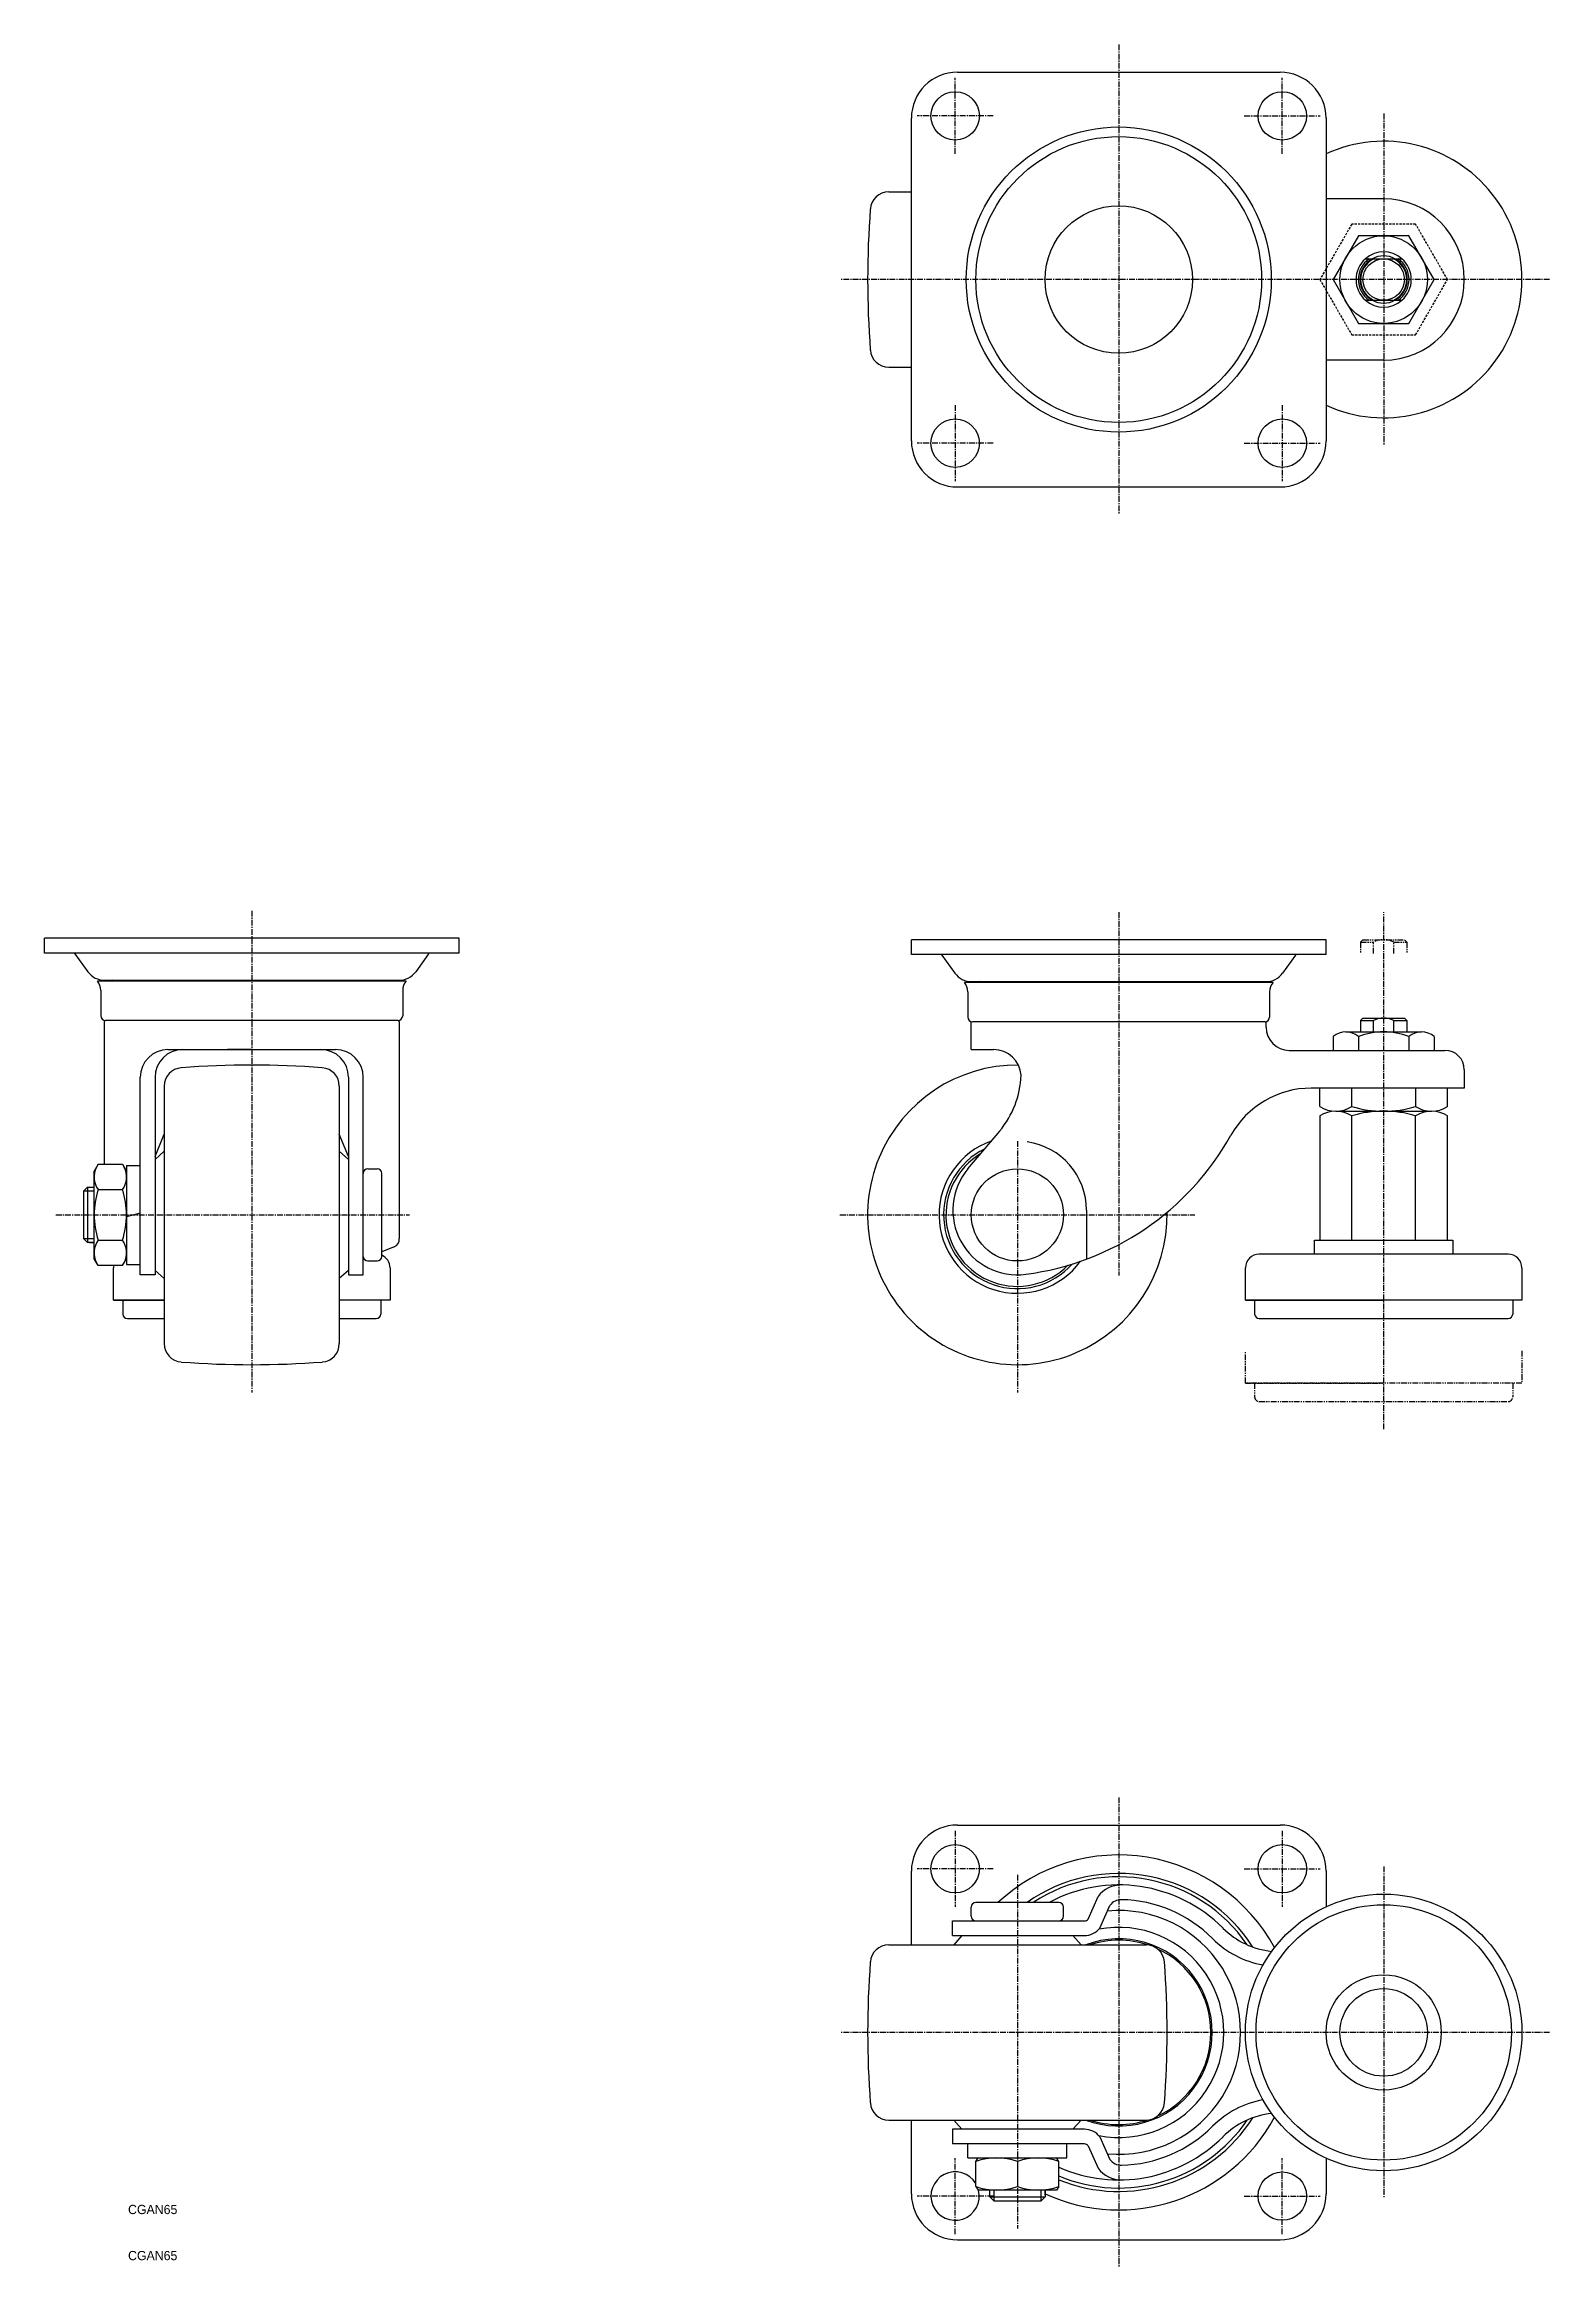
# Model space of a CAD drawing. Extents: x -8 to 319, y 8 to 491.
import ezdxf

# ---------------------------------------------------------------- set-up
doc = ezdxf.new("R2010")
doc.units = 0
for name, pattern in [('CENTER', [2, 1.25, -0.25, 0.25, -0.25]), ('DASHED', [0.75, 0.5, -0.25]), ('PHANTOM', [2.5, 1.25, -0.25, 0.25, -0.25, 0.25, -0.25])]:
    doc.linetypes.add(name, pattern=pattern)
doc.layers.get('0').update_dxf_attribs({"linetype": 'CONTINUOUS'})
doc.layers.add('CENTER', color=1, linetype='CENTER')

msp = doc.modelspace()

# ---------------------------------------------------------------- linework, layer by layer
at = {"color": 7, "linetype": 'CONTINUOUS'}
for p, q in [((190.01, 484.69), (260.01, 484.69)), ((180.01, 404.69), (180.01, 474.69)), ((270.01, 474.69), (270.01, 404.69)), ((175.09, 458.69), (180.01, 458.69)), ((282.51, 457.19), (270.01, 457.19)), ((278.54, 444.19), (286.48, 444.19)), ((278.54, 435.19), (286.48, 435.19)), ((175.09, 420.69), (180.01, 420.69)), ((282.51, 422.19), (270.01, 422.19)), ((190.01, 394.69), (260.01, 394.69)), ((81.85, 296.77), (-8.15, 296.77)), ((-8.15, 293.57), (-8.15, 296.77)), ((81.85, 293.57), (81.85, 296.77)), ((270.01, 296.47), (180.01, 296.47)), ((180.01, 293.27), (180.01, 296.47)), ((270.01, 293.27), (270.01, 296.47)), ((81.85, 293.57), (-8.15, 293.57)), ((-1.53, 293.4), (1.28, 289.53)), ((75.23, 293.4), (72.43, 289.53)), ((270.01, 293.27), (180.01, 293.27)), ((186.63, 293.1), (189.44, 289.23)), ((263.39, 293.1), (260.58, 289.23)), ((70.35, 287.47), (3.35, 287.47)), ((4.1, 285.48), (4.1, 279.97)), ((4.92, 287.67), (68.78, 287.67)), ((6.77, 287.67), (6.51, 287.47)), ((66.94, 287.67), (67.2, 287.47)), ((69.6, 285.48), (69.6, 279.97)), ((258.51, 287.17), (191.51, 287.17)), ((192.26, 285.18), (192.26, 279.67)), ((192.87, 287.37), (256.94, 287.37)), ((194.93, 287.37), (194.67, 287.17)), ((253.81, 287.17), (253.51, 287.17)), ((255.09, 287.37), (255.35, 287.17)), ((257.76, 285.17), (257.76, 279.67)), ((4.85, 278.63), (4.85, 247.74)), ((68.6, 278.97), (5.1, 278.97)), ((68.85, 278.63), (68.85, 231.68)), ((193.01, 272.63), (193.01, 278.63)), ((193.01, 272.63), (193.01, 278.63)), ((256.76, 278.67), (193.26, 278.67)), ((257.01, 277.47), (257.01, 278.63)), ((271.54, 275.47), (271.54, 272.47)), ((274.28, 276.47), (290.74, 276.47)), ((277.03, 275.47), (277.03, 272.47)), ((277.51, 278.97), (278.01, 279.47)), ((277.51, 278.97), (280.33, 278.97)), ((277.51, 278.97), (277.51, 276.47)), ((278.01, 279.47), (287.01, 279.47)), ((280.33, 276.47), (280.33, 278.97)), ((284.69, 276.47), (284.69, 278.97)), ((284.69, 278.97), (287.51, 278.97)), ((287.01, 279.47), (287.51, 278.97)), ((287.51, 278.97), (287.51, 276.47)), ((288, 275.47), (288, 272.47)), ((293.48, 275.47), (293.48, 272.47)), ((18.65, 272.63), (55.05, 272.63)), ((36.85, 272.63), (31.6, 272.63)), ((36.85, 272.63), (42.11, 272.63)), ((193.01, 272.63), (197.84, 272.63)), ((262.01, 272.47), (295.81, 272.47)), ((12.65, 223.77), (12.65, 266.63)), ((15.85, 266.63), (15.85, 223.77)), ((57.85, 266.63), (57.85, 223.77)), ((61.05, 223.77), (61.05, 266.63)), ((300.01, 268.27), (300.01, 264.27)), ((17.85, 264.7), (17.85, 208.85)), ((55.85, 264.7), (55.85, 208.85)), ((300.01, 264.27), (266.8, 264.27)), ((268.65, 260.27), (268.65, 264.27)), ((275.58, 260.27), (275.58, 264.27)), ((289.44, 264.27), (289.44, 260.27)), ((296.37, 260.27), (296.37, 264.27)), ((268.65, 258.27), (268.65, 231.27)), ((272.12, 259.27), (292.9, 259.27)), ((275.58, 231.27), (275.58, 258.27)), ((289.44, 231.27), (289.44, 258.27)), ((296.37, 231.27), (296.37, 258.27)), ((15.85, 249.46), (17.85, 254.25)), ((57.85, 249.46), (55.85, 254.25)), ((192.29, 246.77), (199.17, 254.97)), ((3.5, 247.74), (2.65, 246.27)), ((2.65, 227.27), (2.65, 246.27)), ((3.5, 247.74), (8.8, 247.74)), ((8.8, 247.74), (9.65, 246.27)), ((9.65, 247.52), (9.65, 226.02)), ((9.65, 247.52), (12.65, 247.52)), ((15.85, 248.8), (17.85, 250.58)), ((57.85, 248.8), (55.85, 250.58)), ((62.05, 246.77), (64.05, 246.77)), ((0.35, 241.9), (1.23, 242.77)), ((0.35, 241.9), (0.35, 231.65)), ((1.23, 242.77), (1.23, 230.77)), ((1.23, 242.77), (2.65, 242.77)), ((1.65, 242.77), (2.65, 242.77)), ((3.5, 242.26), (8.8, 242.26)), ((65.05, 227.77), (65.05, 245.77)), ((0.35, 241.02), (0.35, 236.77)), ((12.65, 237.17), (9.65, 236.37)), ((218.01, 237.77), (218.01, 227.17)), ((0.35, 231.65), (1.23, 230.77)), ((2.65, 230.77), (1.23, 230.77)), ((1.65, 230.77), (2.65, 230.77)), ((3.5, 225.8), (2.65, 227.27)), ((3.5, 231.29), (8.8, 231.29)), ((8.8, 225.8), (9.65, 227.27)), ((62.05, 226.77), (64.05, 226.77)), ((67.78, 229.81), (65.05, 228.74)), ((309.51, 228.27), (255.51, 228.27)), ((267.51, 231.27), (297.51, 231.27)), ((267.51, 228.27), (267.51, 231.27)), ((297.51, 231.27), (297.51, 228.27)), ((8.8, 225.8), (3.5, 225.8)), ((6.85, 218.27), (6.85, 225.27)), ((9.65, 226.02), (12.65, 226.02)), ((15.85, 223.77), (12.65, 223.77)), ((15.85, 224.74), (17.85, 222.96)), ((57.85, 224.74), (55.85, 222.96)), ((57.85, 223.77), (61.05, 223.77)), ((66.85, 225.27), (66.85, 218.27)), ((252.51, 218.27), (252.51, 225.27)), ((312.51, 225.27), (312.51, 218.27)), ((6.85, 218.27), (17.85, 218.27)), ((17.85, 218.27), (6.85, 218.27)), ((8.85, 218.27), (8.85, 215.27)), ((66.85, 218.27), (55.85, 218.27)), ((64.85, 218.27), (64.85, 215.27)), ((312.51, 218.27), (252.51, 218.27)), ((252.51, 218.27), (282.51, 218.27)), ((254.51, 218.27), (254.51, 215.27)), ((310.51, 218.27), (310.51, 215.27)), ((9.85, 214.27), (17.85, 214.27)), ((55.85, 214.27), (63.85, 214.27)), ((255.51, 214.27), (309.51, 214.27)), ((190.01, 104.41), (260.01, 104.41)), ((180.01, 78.41), (180.01, 94.41)), ((270.01, 94.41), (270.01, 86.68)), ((212.01, 87.61), (194.01, 87.61)), ((218.35, 84), (220.53, 88.87)), ((220.9, 82.05), (223.11, 86.98)), ((188.91, 83.61), (217.56, 83.61)), ((188.91, 80.41), (188.91, 83.61)), ((193.01, 84.61), (193.01, 86.61)), ((213.01, 84.61), (213.01, 86.61)), ((175.09, 78.41), (230.94, 78.41)), ((188.91, 80.41), (217.56, 80.41)), ((190.98, 80.41), (189.2, 78.41)), ((215.04, 80.41), (216.82, 78.41)), ((175.09, 40.41), (230.94, 40.41)), ((180.01, 24.41), (180.01, 40.41)), ((190.98, 38.41), (189.2, 40.41)), ((215.04, 38.41), (216.82, 40.41)), ((217.56, 38.41), (188.91, 38.41)), ((188.91, 38.41), (188.91, 35.21)), ((217.56, 35.21), (188.91, 35.21)), ((192.26, 32.21), (192.26, 35.21)), ((213.76, 32.21), (213.76, 35.21)), ((218.35, 34.81), (220.53, 29.94)), ((220.9, 36.76), (223.11, 31.83)), ((192.26, 32.21), (213.76, 32.21)), ((194.01, 31.4), (194.51, 32.21)), ((194.01, 26.01), (194.01, 31.4)), ((203.01, 31.4), (203.01, 26.01)), ((203.01, 31.4), (203.01, 26.01)), ((212.01, 31.4), (211.51, 32.21)), ((212.01, 26.01), (212.01, 31.4)), ((270.01, 32.13), (270.01, 24.41)), ((194.01, 26.01), (194.51, 25.21)), ((211.51, 25.21), (194.51, 25.21)), ((197.01, 24.21), (197.01, 25.21)), ((197.01, 23.78), (197.01, 25.21)), ((209.01, 24.21), (209.01, 25.21)), ((209.01, 25.21), (209.01, 23.78)), ((212.01, 26.01), (211.51, 25.21)), ((197.01, 23.78), (209.01, 23.78)), ((197.89, 22.91), (197.01, 23.78)), ((197.89, 22.91), (208.14, 22.91)), ((198.76, 22.91), (203.01, 22.91)), ((208.14, 22.91), (209.01, 23.78)), ((190.01, 14.41), (260.01, 14.41))]:
    msp.add_line(p, q, dxfattribs=at)
at = {"color": 3, "linetype": 'PHANTOM'}
for p, q in [((277.51, 295.97), (278.01, 296.47)), ((277.51, 295.97), (280.33, 295.97)), ((277.51, 295.97), (277.51, 293.47)), ((278.01, 296.47), (287.01, 296.47)), ((280.33, 293.47), (280.33, 295.97)), ((284.69, 295.97), (287.51, 295.97)), ((284.69, 293.47), (284.69, 295.97)), ((287.01, 296.47), (287.51, 295.97)), ((287.51, 295.97), (287.51, 293.47)), ((252.51, 200.27), (252.51, 207.27)), ((312.51, 207.27), (312.51, 200.27)), ((312.51, 200.27), (252.51, 200.27)), ((252.51, 200.27), (282.51, 200.27)), ((254.51, 200.27), (254.51, 197.27)), ((310.51, 200.27), (310.51, 197.27)), ((255.51, 196.27), (309.51, 196.27))]:
    msp.add_line(p, q, dxfattribs=at)
at = {"color": 3, "linetype": 'CONTINUOUS'}
for p, q in [((2.65, 241.9), (0.35, 241.9)), ((0.35, 231.65), (2.65, 231.65)), ((197.89, 25.21), (197.89, 22.91)), ((208.14, 22.91), (208.14, 25.21))]:
    msp.add_line(p, q, dxfattribs=at)
at = {"color": 3, "linetype": 'DASHED'}
msp.add_lwpolyline([(275.58, 451.69), (268.65, 439.69), (275.58, 427.69), (289.44, 427.69), (296.37, 439.69), (289.44, 451.69)], close=True, dxfattribs=at)
at = {"color": 7, "linetype": 'CONTINUOUS'}
msp.add_lwpolyline([(277.03, 449.19), (271.54, 439.69), (277.03, 430.19), (288, 430.19), (293.48, 439.69), (288, 449.19)], close=True, dxfattribs=at)
for centre, radius in [((189.51, 475.19), 5.25), ((260.51, 475.19), 5.25), ((225.01, 439.69), 33.1), ((225.01, 439.69), 31), ((225.01, 439.69), 16), ((282.51, 439.69), 9.5), ((282.51, 439.69), 4.5), ((189.51, 404.19), 5.25), ((260.51, 404.19), 5.25), ((203.01, 236.77), 10), ((189.51, 94.91), 5.25), ((260.51, 94.91), 5.25), ((282.51, 59.41), 30), ((282.51, 59.41), 27.71), ((282.51, 59.41), 12.5), ((282.51, 59.41), 9.5), ((260.51, 23.91), 5.25)]:
    msp.add_circle(centre, radius, dxfattribs=at)
for centre, radius, start, end in [((190.01, 474.69), 10, 90, 180), ((260.01, 474.69), 10, 0, 90), ((282.51, 439.69), 30, 245.3757, 114.6243), ((175.09, 454.69), 4, 90, 175.6108), ((370.51, 439.69), 200, 175.6108, 184.3892), ((282.51, 439.69), 17.5, 270, 90), ((282.51, 439.69), 6, 131.4096, 228.5904), ((282.51, 439.69), 5.5, 125.0968, 234.9032), ((282.51, 439.69), 5, 115.8419, 244.1581), ((282.51, 439.69), 5.12, 61.4079, 118.5921), ((282.51, 439.69), 5, 295.8419, 64.1581), ((282.51, 439.69), 5.5, 305.0968, 54.9032), ((282.51, 439.69), 6, 311.4096, 48.5904), ((282.51, 439.69), 5.12, 241.4079, 298.5921), ((175.09, 424.69), 4, 184.3892, 270), ((190.01, 404.69), 10, 180, 270), ((260.01, 404.69), 10, 270, 0), ((-1.85, 293.17), 0.4, 35.9142, 90), ((4.92, 292.17), 4.5, 215.9142, 270), ((68.78, 292.17), 4.5, 270, 324.0858), ((75.56, 293.17), 0.4, 90, 144.0858), ((186.31, 292.87), 0.4, 35.9142, 90), ((263.71, 292.87), 0.4, 90, 144.0858), ((1.1, 285.48), 3, 0, 41.4096), ((72.6, 285.48), 3, 138.5904, 180), ((193.08, 291.87), 4.5, 215.9142, 270), ((189.26, 285.18), 3, 0, 41.4096), ((256.94, 291.87), 4.5, 270, 324.0858), ((260.8, 285.17), 3.04, 138.8879, 180), ((5.1, 279.97), 1, 180, 270), ((68.6, 279.97), 1, 270, 0), ((8.85, 278.63), 4, 174.7631, 180), ((64.85, 278.63), 4, 0, 5.2369), ((193.26, 279.67), 1, 180, 270), ((197.01, 278.63), 4, 179.0102, 180), ((256.76, 279.67), 1, 270, 0), ((253.01, 278.63), 4, 0, 0.9898), ((262.01, 277.47), 5, 180, 270), ((274.28, 272.21), 4.26, 49.932, 130.068), ((282.51, 260.93), 15.54, 69.3345, 110.6655), ((282.51, 274.47), 5, 64.1581, 115.8419), ((290.74, 272.21), 4.26, 49.932, 130.068), ((18.65, 266.63), 6, 90, 180), ((21.85, 266.63), 6, 90, 180), ((51.85, 266.63), 6, 0, 90), ((55.05, 266.63), 6, 0, 90), ((197.84, 266.63), 6, 4.0353, 90), ((295.81, 268.27), 4.2, 0, 90), ((21.85, 264.7), 4, 94.3892, 180), ((36.85, 69.27), 200, 85.6108, 94.3892), ((51.85, 264.7), 4, 0, 85.6108), ((203.01, 236.77), 32.5, 89.608, 1.0289), ((183.84, 267.82), 20, 320, 357.7901), ((266.8, 244.27), 20, 90, 150.7337), ((272.12, 265.77), 6.5, 237.7958, 302.2042), ((272.12, 252.77), 6.5, 57.7958, 122.2042), ((282.51, 283.77), 24.5, 253.5736, 286.4264), ((282.51, 234.77), 24.5, 73.5736, 106.4264), ((292.9, 265.77), 6.5, 237.7958, 302.2042), ((292.9, 252.77), 6.5, 57.7958, 122.2042), ((203.01, 236.77), 17, 109.4674, 323.6876), ((203.01, 236.77), 16, 116.2305, 318.2831), ((197.01, 283.38), 60, 277.4947, 330.7337), ((203.01, 237.77), 15, 0, 81.8483), ((7.51, 245), 4.86, 154.3842, 214.3842), ((4.8, 245), 4.86, 325.6158, 25.6158), ((62.05, 245.77), 1, 90, 180), ((64.05, 245.77), 1, 0, 90), ((203.01, 236.77), 15.5, 120.8558, 315.1046), ((203.01, 237.77), 14, 140, 277.4947), ((20.8, 236.77), 18.15, 162.412, 197.588), ((-8.5, 236.77), 18.15, 342.412, 17.588), ((67.03, 231.48), 1.83, 294.2465, 6.005), ((7.51, 228.54), 4.86, 145.6158, 205.6158), ((4.8, 228.54), 4.86, 334.3842, 34.3842), ((62.05, 227.77), 1, 180, 270), ((64.05, 227.77), 1, 270, 0), ((63.85, 225.27), 3, 0, 66.4218), ((255.51, 225.27), 3, 90, 180), ((309.51, 225.27), 3, 0, 90), ((9.85, 225.27), 3, 169.7691, 180), ((9.85, 215.27), 1, 180, 270), ((63.85, 215.27), 1, 270, 0), ((255.51, 215.27), 1, 180, 270), ((309.51, 215.27), 1, 270, 0), ((21.85, 208.85), 4, 180, 265.6108), ((51.85, 208.85), 4, 274.3892, 360), ((36.85, 404.27), 200, 265.6108, 274.3892), ((190.01, 94.41), 10, 90, 180), ((260.01, 94.41), 10, 0, 90), ((225.01, 59.41), 38.5, 28.5667, 132.9063), ((225.01, 59.41), 34.5, 32.4747, 125.1755), ((225.01, 59.41), 33.75, 34.2885, 123.3263), ((194.01, 86.61), 1, 90, 180), ((225.01, 59.41), 32, 44.9971, 118.2065), ((212.01, 86.61), 1, 0, 90), ((225.53, 85.2), 6.2, 88.8564, 143.7006), ((225.53, 85.2), 3, 88.8564, 143.7006), ((225.01, 59.41), 28.8, 44.9971, 88.8564), ((194.01, 84.61), 1, 180, 270), ((212.01, 84.61), 1, 270, 0), ((217.56, 84.61), 1, 270, 322.5793), ((217.56, 84.61), 4.2, 270, 322.5793), ((225.01, 59.41), 22.8, 259.055, 100.945), ((225.01, 59.41), 26.45, 264.6682, 95.3318), ((260.01, 94.41), 17.5, 224.9971, 264.0852), ((175.09, 74.41), 4, 90, 175.6108), ((225.01, 59.41), 20.3, 249.3839, 110.6161), ((225.01, 59.41), 20, 71.6464, 108.1949), ((230.94, 74.41), 4, 4.3892, 90), ((225.01, 59.41), 20, 294.7556, 65.2444), ((260.01, 94.41), 20.7, 224.9971, 259.7223), ((370.51, 59.41), 200, 175.6108, 184.3892), ((35.51, 59.41), 200, 355.6108, 4.3892), ((175.09, 44.41), 4, 184.3892, 270), ((230.94, 44.41), 4, 270, 355.6108), ((260.01, 24.41), 20.7, 100.2777, 135.0029), ((225.01, 59.41), 38.5, 245.4439, 331.4333), ((225.01, 59.41), 34.5, 247.8637, 327.5253), ((225.01, 59.41), 33.75, 247.3448, 325.7115), ((225.01, 59.41), 20, 251.8051, 288.3536), ((225.01, 59.41), 28.8, 271.1436, 315.0029), ((260.01, 24.41), 17.5, 95.9148, 135.0029), ((225.01, 59.41), 32, 246.0305, 315.0029), ((217.56, 34.21), 4.2, 37.4207, 90), ((217.56, 34.21), 1, 37.4207, 90), ((189.51, 23.91), 5.25, 31.0027, 14.3367), ((198.51, 19.21), 13, 69.7438, 110.2562), ((207.51, 19.21), 13, 69.7438, 110.2562), ((225.53, 33.61), 6.2, 216.2994, 271.1436), ((225.53, 33.61), 3, 216.2994, 271.1436), ((190.01, 24.41), 10, 180, 270), ((198.51, 38.2), 13, 249.7438, 290.2562), ((207.51, 38.2), 13, 249.7438, 290.2562), ((260.01, 24.41), 10, 270, 0)]:
    msp.add_arc(centre, radius, start, end, dxfattribs=at)
at = {"color": 3, "linetype": 'CONTINUOUS'}
for radius, start, end in [(5.12, 118.5921, 241.4079), (6, 48.5904, 131.4096), (5.12, 298.5921, 61.4079), (6, 228.5904, 311.4096)]:
    msp.add_arc((282.51, 439.69), radius, start, end, dxfattribs=at)
at = {"color": 3, "linetype": 'PHANTOM'}
for centre, radius, start, end in [((282.51, 291.47), 5, 64.1581, 115.8419), ((255.51, 197.27), 1, 180, 270), ((309.51, 197.27), 1, 270, 0)]:
    msp.add_arc(centre, radius, start, end, dxfattribs=at)
at = {"layer": 'CENTER', "color": 1, "linetype": 'CENTER'}
for p, q in [((225.01, 490.69), (225.01, 388.69)), ((189.51, 466.94), (189.51, 483.44)), ((260.51, 466.94), (260.51, 483.44)), ((197.76, 475.19), (181.26, 475.19)), ((252.26, 475.19), (268.76, 475.19)), ((282.51, 475.69), (282.51, 403.69)), ((318.51, 439.69), (164.51, 439.69)), ((189.51, 412.44), (189.51, 395.94)), ((260.51, 412.44), (260.51, 395.94)), ((197.76, 404.19), (181.26, 404.19)), ((252.26, 404.19), (268.76, 404.19)), ((36.85, 302.77), (36.85, 198.27)), ((225.01, 302.47), (225.01, 223.61)), ((282.51, 190.27), (282.51, 302.47)), ((203.01, 252.77), (203.01, 198.27)), ((-5.65, 236.77), (71.05, 236.77)), ((164.51, 236.77), (241.51, 236.77)), ((225.01, 110.41), (225.01, 8.41)), ((189.51, 103.16), (189.51, 86.66)), ((260.51, 103.16), (260.51, 86.66)), ((197.76, 94.91), (181.26, 94.91)), ((203.01, 93.61), (203.01, 16.91)), ((252.26, 94.91), (268.76, 94.91)), ((282.51, 95.41), (282.51, 23.41)), ((318.51, 59.41), (164.51, 59.41)), ((189.51, 15.66), (189.51, 32.16)), ((260.51, 15.66), (260.51, 32.16)), ((197.76, 23.91), (181.26, 23.91)), ((252.26, 23.91), (268.76, 23.91))]:
    msp.add_line(p, q, dxfattribs=at)

# ---------------------------------------------------------------- texts
at = {"color": 7, "linetype": 'CONTINUOUS'}
for p in [(10, 20), (10, 10)]:
    msp.add_text('CGAN65', height=2, dxfattribs=at).set_placement(p)

doc.saveas('drawing.dxf')
